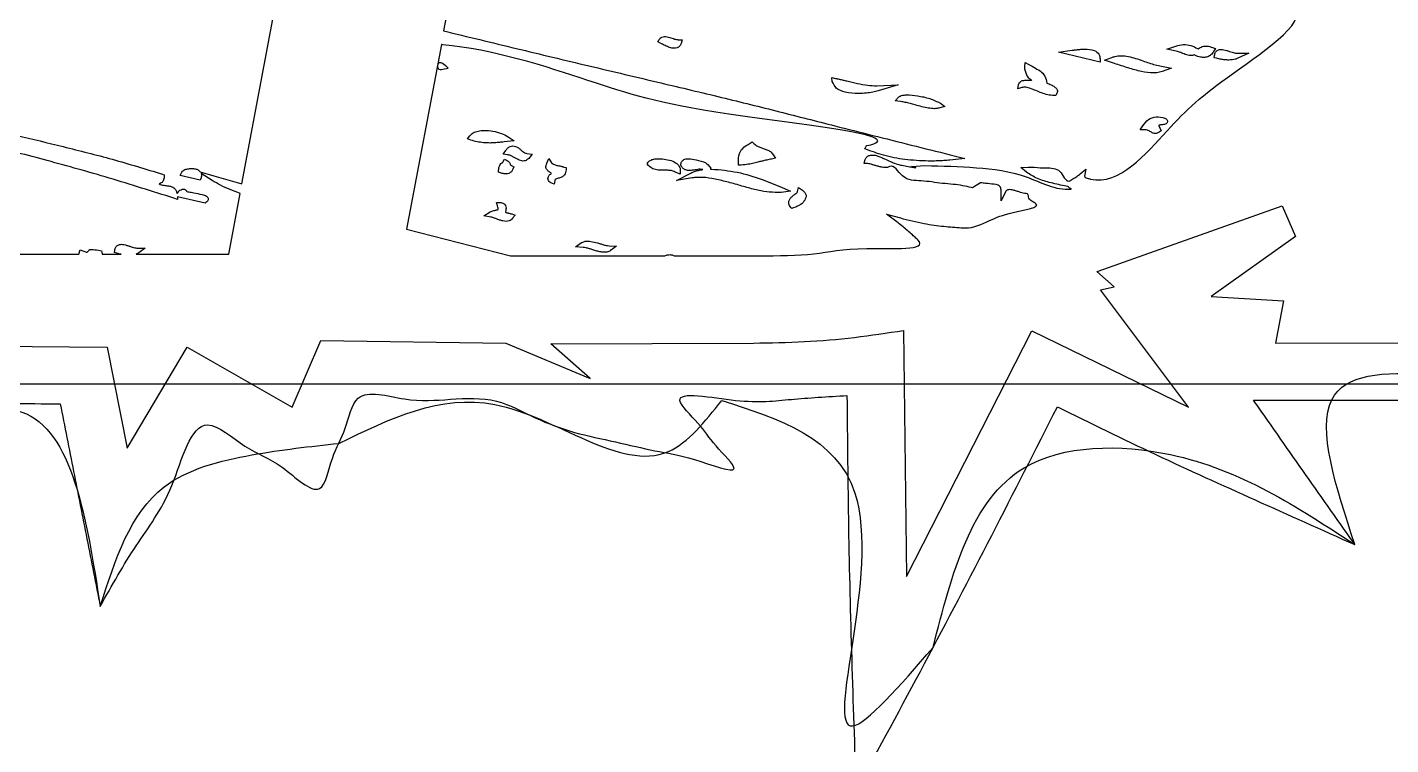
# Model space of a CAD drawing. Header units: inches. Extents: x 0.01 to 3.99, y 0.01 to 4.99.
# Drawn here: x 1.802 to 2.578, y 0.87 to 1.278 of the extents above; entities that cross this region are included whole.
import ezdxf

# ---------------------------------------------------------------- set-up
doc = ezdxf.new("R2010")
doc.units = ezdxf.units.IN
for name, color, linetype in [('Border', 7, 'CONTINUOUS'), ('Logo', 7, 'CONTINUOUS'), ('outline', 7, 'CONTINUOUS'), ('outline_2', 7, 'CONTINUOUS'), ('pcb_outline', 7, 'CONTINUOUS')]:
    doc.layers.add(name, color=color, linetype=linetype)

msp = doc.modelspace()

# ---------------------------------------------------------------- linework, layer by layer
at = {"layer": 'Border', "color": 7}
msp.add_lwpolyline([(0.280138, 1.075567), (3.72736, 1.075567)], dxfattribs=at)
at = {"layer": 'Logo', "color": 7}
for points in [[(2.046163, 1.313318), (2.039167, 1.276219)], [(1.924452, 1.189166), (1.943815, 1.292003)], [(2.038028, 1.268409), (2.018176, 1.163457), (2.077242, 1.148325), (2.165109, 1.148325)], [(2.163156, 1.268897), (2.161041, 1.270036), (2.161854, 1.271338)], [(2.172756, 1.271175), (2.175034, 1.271175), (2.174383, 1.26906)], [(2.389005, 1.264016), (2.396653, 1.265155)], [(2.412599, 1.260273), (2.412599, 1.258321), (2.389005, 1.264016)], [(2.455881, 1.264667), (2.450674, 1.265806), (2.455719, 1.267595)], [(2.468085, 1.266131), (2.46841, 1.265968)], [(2.476546, 1.266782), (2.478336, 1.266131), (2.477197, 1.264504)], [(2.369805, 1.255717), (2.369968, 1.258158), (2.372083, 1.257019), (2.374035, 1.256043)], [(2.420898, 1.25767), (2.415202, 1.259622), (2.41927, 1.261087)], [(2.467597, 1.2619), (2.466132, 1.262551)], [(2.478824, 1.260599), (2.477523, 1.260924), (2.477685, 1.262226)], [(2.490052, 1.263528), (2.497211, 1.263528), (2.491028, 1.260599)], [(2.260297, 1.247419), (2.259972, 1.249697), (2.262087, 1.249209)], [(2.447583, 1.256043), (2.453278, 1.255066), (2.447908, 1.253114)], [(2.285681, 1.244978), (2.297722, 1.245466), (2.286332, 1.242049)], [(2.368178, 1.244002), (2.3659, 1.243188), (2.366225, 1.245629)], [(2.382171, 1.247581), (2.382334, 1.246442)], [(2.299186, 1.236029), (2.296095, 1.236354), (2.29821, 1.238632)], [(2.321804, 1.235052), (2.324407, 1.233262), (2.321478, 1.232449)], [(2.387866, 1.240259), (2.387378, 1.239446), (2.386565, 1.239446)], [(2.449535, 1.226591), (2.449861, 1.226428), (2.450186, 1.226103)], [(2.438145, 1.21992), (2.435379, 1.21992), (2.436844, 1.222198)], [(2.446769, 1.220733), (2.44742, 1.219432), (2.446281, 1.218618)], [(1.779961, 1.211296), (1.768245, 1.149138), (1.831867, 1.149138), (1.832518, 1.151742), (1.834145, 1.151091)], [(2.052835, 1.214876), (2.054137, 1.216503)], [(2.054787, 1.214062), (2.052835, 1.214876)], [(2.07594, 1.216015), (2.079357, 1.213737), (2.073662, 1.213086)], [(2.212459, 1.211621), (2.214737, 1.213086), (2.21555, 1.212272)], [(2.280311, 1.20853), (2.278847, 1.20918), (2.27966, 1.210645)], [(2.075615, 1.205763), (2.073174, 1.206089), (2.074639, 1.208204)], [(2.073174, 1.201858), (2.073825, 1.203323), (2.075127, 1.202672)], [(2.08668, 1.206414), (2.089609, 1.206089), (2.087656, 1.203648)], [(2.097907, 1.201045), (2.099209, 1.203648), (2.100673, 1.201207)], [(2.226778, 1.205763), (2.22808, 1.203811), (2.225801, 1.203323)], [(2.280311, 1.200719), (2.278359, 1.200719), (2.278847, 1.202509)], [(2.289423, 1.203648), (2.289261, 1.203811), (2.294142, 1.201533)], [(2.327336, 1.205763), (2.335797, 1.203648), (2.327173, 1.202672)], [(1.87938, 1.194699), (1.880356, 1.194373), (1.880356, 1.193234)], [(1.901347, 1.192583), (1.900858, 1.191282), (1.889468, 1.193885), (1.890119, 1.195512)], [(1.900858, 1.196001), (1.900858, 1.196001), (1.908669, 1.193722)], [(1.907692, 1.191119), (1.901347, 1.195187)], [(2.071547, 1.195512), (2.070571, 1.195838), (2.070571, 1.196977)], [(2.077893, 1.19958), (2.079195, 1.198929), (2.078707, 1.197628)], [(2.10767, 1.198767), (2.108972, 1.198441), (2.108972, 1.19714)], [(2.155834, 1.19958), (2.15502, 1.200557), (2.155671, 1.201533)], [(2.173895, 1.196977), (2.173732, 1.194699), (2.171617, 1.195675)], [(2.180729, 1.192583), (2.17178, 1.191119), (2.179916, 1.19535)], [(2.174383, 1.199418), (2.174221, 1.200068)], [(2.18675, 1.197302), (2.186424, 1.197302)], [(2.19098, 1.198604), (2.19098, 1.197628), (2.191794, 1.197628)], [(2.208554, 1.199906), (2.206926, 1.199743), (2.206926, 1.20137)], [(2.30781, 1.198279), (2.305532, 1.199092), (2.313017, 1.19958)], [(2.370781, 1.195838), (2.367527, 1.198441), (2.371757, 1.198604), (2.375337, 1.198604)], [(2.401372, 1.194862), (2.404463, 1.197465), (2.403812, 1.19356)], [(2.102463, 1.190956), (2.102138, 1.189004), (2.100348, 1.189817)], [(2.231822, 1.187214), (2.236541, 1.185099), (2.231334, 1.184285), (2.227917, 1.184285), (2.227917, 1.184285)], [(2.240609, 1.184936), (2.241097, 1.187051), (2.242887, 1.185912)], [(2.344584, 1.189817), (2.340679, 1.187377), (2.340028, 1.186888), (2.339377, 1.187051)], [(2.394375, 1.187702), (2.393399, 1.187865)], [(1.86441, 1.149301), (1.91713, 1.149301), (1.923639, 1.183797)], [(1.904113, 1.17859), (1.903625, 1.178265), (1.888004, 1.181844), (1.888004, 1.18038), (1.885889, 1.181031)], [(1.887678, 1.183797), (1.887841, 1.18396)], [(2.359066, 1.185099), (2.356299, 1.179566), (2.356299, 1.185749)], [(2.066177, 1.170291), (2.06211, 1.171105), (2.065689, 1.17322)], [(2.06992, 1.176637), (2.069269, 1.17859), (2.071384, 1.17859)], [(2.074476, 1.173383), (2.074476, 1.173058)], [(2.078056, 1.172081), (2.080008, 1.17143), (2.078544, 1.169641)], [(2.238168, 1.175498), (2.237354, 1.175173), (2.236703, 1.175824)], [(2.297722, 1.167037), (2.291213, 1.171919), (2.299024, 1.169803)], [(2.300813, 1.105856), (2.302441, 0.965921), (2.373873, 1.105693), (2.462878, 1.062248), (2.412924, 1.128962), (2.420572, 1.130589), (2.410809, 1.139375), (2.41146, 1.139538), (2.411623, 1.139538), (2.516249, 1.1768), (2.523734, 1.159227), (2.475733, 1.125057), (2.5169, 1.122778), (2.512344, 1.098697), (3.216902, 1.098859)], [(2.118572, 1.153044), (2.114341, 1.153369), (2.117758, 1.15581)], [(1.843908, 1.151254), (1.844721, 1.151091), (1.844884, 1.150277)], [(1.845047, 1.149138), (1.855949, 1.149138)], [(1.853345, 1.149789), (1.852044, 1.150115), (1.852206, 1.151416)], [(1.864736, 1.152718), (1.869454, 1.152718), (1.865875, 1.149952)], [(2.133379, 1.15402), (2.13761, 1.153694), (2.134193, 1.151254)], [(2.170478, 1.148325), (2.218479, 1.148325)], [(1.692094, 1.09772), (1.659551, 1.02222), (1.719593, 1.097558), (1.847976, 1.096419), (1.859366, 1.038817), (1.893373, 1.096256), (1.95309, 1.062248), (1.969362, 1.100161), (2.074639, 1.098697), (2.12264, 1.07852), (2.100185, 1.098208), (2.21555, 1.098697)]]:
    msp.add_lwpolyline(points, dxfattribs=at)
for points in [[(2.471502, 1.261087)], [(2.041933, 1.255066)], [(2.275267, 1.240585)], [(2.387866, 1.240259)], [(2.450837, 1.22415)], [(2.212459, 1.211621)], [(2.073174, 1.201858)], [(2.164295, 1.196977)], [(2.245327, 1.181519)]]:
    msp.add_lwpolyline(points, close=True, dxfattribs=at)
for points, knots in [([(2.403812, 1.19356), (2.403927, 1.19337), (2.404266, 1.192809), (2.405575, 1.192375), (2.422903, 1.187402), (2.454075, 1.224445), (2.477609, 1.24589), (2.535694, 1.28467), (2.519722, 1.290202), (2.519295, 1.290348), (2.507307, 1.291076), (2.486103, 1.301289), (2.45407, 1.307887), (2.433181, 1.310141), (2.423338, 1.311203)], [0, 0, 0, 0, 0.000652, 0.001924, 0.003895, 0.05524, 0.105297, 0.154711, 0.155184, 0.155611, 0.156059, 0.191019, 0.224338, 0.254024, 0.254024, 0.254024, 0.254024]), ([(2.039167, 1.276219), (2.052986, 1.27287), (2.080556, 1.266188), (2.121779, 1.256322), (2.160719, 1.247101), (2.19686, 1.238563), (2.229825, 1.230371), (2.258409, 1.22302), (2.283402, 1.216752), (2.305256, 1.211257), (2.319945, 1.207602), (2.327336, 1.205763)], [0, 0, 0, 0, 0.042658, 0.085106, 0.127161, 0.16271, 0.196512, 0.22906, 0.251252, 0.273813, 0.296662, 0.296662, 0.296662, 0.296662]), ([(2.161854, 1.271338), (2.16205, 1.271585), (2.162489, 1.27214), (2.163529, 1.272821), (2.164913, 1.273035), (2.166391, 1.272839), (2.167852, 1.272471), (2.169273, 1.27202), (2.17057, 1.271557), (2.171713, 1.27126), (2.172436, 1.271201), (2.172756, 1.271175)], [0, 0, 0, 0, 0.000944, 0.002116, 0.00363, 0.005029, 0.006573, 0.008146, 0.009499, 0.010707, 0.011671, 0.011671, 0.011671, 0.011671]), ([(2.27966, 1.210645), (2.279671, 1.210699), (2.279694, 1.21081), (2.279821, 1.210937), (2.306649, 1.216387), (2.175796, 1.229626), (2.127679, 1.246181), (2.067073, 1.265799), (2.038528, 1.268273), (2.038266, 1.268367), (2.038098, 1.268397), (2.038028, 1.268409)], [0, 0, 0, 0, 0.000164, 0.000334, 0.000498, 0.080949, 0.16337, 0.248357, 0.248679, 0.248973, 0.249188, 0.249188, 0.249188, 0.249188]), ([(2.174383, 1.26906), (2.174124, 1.268521), (2.17362, 1.267473), (2.172087, 1.266477), (2.170062, 1.266159), (2.167731, 1.266685), (2.165396, 1.267732), (2.16388, 1.268521), (2.163156, 1.268897)], [0, 0, 0, 0, 0.001765, 0.003432, 0.005238, 0.007787, 0.010466, 0.012913, 0.012913, 0.012913, 0.012913]), ([(2.396653, 1.265155), (2.397284, 1.265236), (2.398748, 1.265424), (2.40113, 1.265712), (2.404751, 1.265883), (2.408696, 1.265648), (2.412232, 1.263256), (2.412486, 1.261192), (2.412599, 1.260273)], [0, 0, 0, 0, 0.001908, 0.00443, 0.007193, 0.012791, 0.016127, 0.018799, 0.018799, 0.018799, 0.018799]), ([(2.455719, 1.267595), (2.457113, 1.26794), (2.459937, 1.268636), (2.464321, 1.268121), (2.466854, 1.266782), (2.468085, 1.266131)], [0, 0, 0, 0, 0.00429, 0.008684, 0.01284, 0.01284, 0.01284, 0.01284]), ([(2.466132, 1.262551), (2.465916, 1.262463), (2.465483, 1.262287), (2.464759, 1.262229), (2.463782, 1.262211), (2.462528, 1.262335), (2.461059, 1.262758), (2.459724, 1.263321), (2.45846, 1.263862), (2.45722, 1.264329), (2.45634, 1.264551), (2.455881, 1.264667)], [0, 0, 0, 0, 0.000696, 0.001394, 0.002159, 0.003631, 0.005151, 0.006727, 0.007975, 0.009277, 0.010696, 0.010696, 0.010696, 0.010696]), ([(2.46841, 1.265968), (2.469156, 1.266471), (2.47067, 1.26749), (2.473651, 1.267726), (2.475534, 1.267112), (2.476546, 1.266782)], [0, 0, 0, 0, 0.002663, 0.005401, 0.00858, 0.00858, 0.00858, 0.00858]), ([(2.477197, 1.264504), (2.476739, 1.26383), (2.47586, 1.262538), (2.473792, 1.261288), (2.472274, 1.261155), (2.471502, 1.261087)], [0, 0, 0, 0, 0.002427, 0.004651, 0.006955, 0.006955, 0.006955, 0.006955]), ([(2.477685, 1.262226), (2.477839, 1.262864), (2.478129, 1.264071), (2.479563, 1.265414), (2.48133, 1.26574), (2.483041, 1.265479), (2.484654, 1.26502), (2.48624, 1.264533), (2.487693, 1.264048), (2.488931, 1.263658), (2.489714, 1.263567), (2.490052, 1.263528)], [0, 0, 0, 0, 0.001937, 0.003659, 0.005544, 0.00711, 0.00883, 0.010571, 0.012086, 0.013431, 0.014448, 0.014448, 0.014448, 0.014448]), ([(2.041933, 1.255066), (2.039119, 1.254337), (2.035282, 1.253341), (2.036387, 1.259791), (2.039578, 1.257073), (2.041933, 1.255066)], [0, 0, 0, 0, 0.006047, 0.008247, 0.014448, 0.014448, 0.014448, 0.014448]), ([(2.41927, 1.261087), (2.419851, 1.261282), (2.420996, 1.261667), (2.422801, 1.261996), (2.425384, 1.262139), (2.428789, 1.261722), (2.432891, 1.260573), (2.436754, 1.259212), (2.440448, 1.257962), (2.443943, 1.256807), (2.446361, 1.256299), (2.447583, 1.256043)], [0, 0, 0, 0, 0.001836, 0.003619, 0.005485, 0.009582, 0.013832, 0.018246, 0.021867, 0.025535, 0.029276, 0.029276, 0.029276, 0.029276]), ([(2.447908, 1.253114), (2.447441, 1.252959), (2.446451, 1.252632), (2.444809, 1.252363), (2.441328, 1.252189), (2.435796, 1.253037), (2.428456, 1.255063), (2.423441, 1.256793), (2.420898, 1.25767)], [0, 0, 0, 0, 0.001474, 0.003125, 0.004972, 0.011914, 0.019757, 0.027824, 0.027824, 0.027824, 0.027824]), ([(2.471502, 1.261087), (2.471103, 1.26111), (2.47026, 1.261159), (2.468956, 1.261468), (2.468065, 1.261752), (2.467597, 1.2619)], [0, 0, 0, 0, 0.001198, 0.00253, 0.004004, 0.004004, 0.004004, 0.004004]), ([(2.491028, 1.260599), (2.490511, 1.260401), (2.489438, 1.259992), (2.487677, 1.259691), (2.485727, 1.259584), (2.483588, 1.259705), (2.481247, 1.260033), (2.479655, 1.260405), (2.478824, 1.260599)], [0, 0, 0, 0, 0.001658, 0.003436, 0.005331, 0.00751, 0.009852, 0.012412, 0.012412, 0.012412, 0.012412]), ([(2.262087, 1.249209), (2.262806, 1.249045), (2.264256, 1.248715), (2.266427, 1.248236), (2.269888, 1.247457), (2.27451, 1.246322), (2.280196, 1.245168), (2.283922, 1.245039), (2.285681, 1.244978)], [0, 0, 0, 0, 0.002212, 0.004459, 0.006671, 0.012853, 0.01875, 0.024021, 0.024021, 0.024021, 0.024021]), ([(2.366225, 1.245629), (2.366581, 1.246332), (2.367319, 1.247789), (2.369711, 1.248163), (2.371303, 1.248247), (2.372454, 1.24822), (2.373019, 1.248241), (2.374215, 1.247919), (2.373388, 1.248368), (2.373018, 1.248602), (2.371942, 1.249231), (2.37105, 1.25096), (2.369983, 1.253237), (2.369864, 1.254896), (2.369805, 1.255717)], [0, 0, 0, 0, 0.00224, 0.004639, 0.006582, 0.007239, 0.007934, 0.008708, 0.009236, 0.009714, 0.010243, 0.012829, 0.015324, 0.017768, 0.017768, 0.017768, 0.017768]), ([(2.374035, 1.256043), (2.375242, 1.255383), (2.377616, 1.254085), (2.381003, 1.251534), (2.381782, 1.248898), (2.382171, 1.247581)], [0, 0, 0, 0, 0.004153, 0.008175, 0.012191, 0.012191, 0.012191, 0.012191]), ([(2.275267, 1.240585), (2.27275, 1.240702), (2.268398, 1.240905), (2.262387, 1.242938), (2.260935, 1.246051), (2.260297, 1.247419)], [0, 0, 0, 0, 0.007647, 0.013224, 0.017596, 0.017596, 0.017596, 0.017596]), ([(2.286332, 1.242049), (2.28538, 1.241781), (2.283194, 1.241164), (2.279475, 1.240704), (2.27673, 1.240626), (2.275267, 1.240585)], [0, 0, 0, 0, 0.002963, 0.006808, 0.011199, 0.011199, 0.011199, 0.011199]), ([(2.386565, 1.239446), (2.385305, 1.239536), (2.38284, 1.239713), (2.379385, 1.240854), (2.37622, 1.242194), (2.373299, 1.243369), (2.370626, 1.244288), (2.368931, 1.24409), (2.368178, 1.244002)], [0, 0, 0, 0, 0.003773, 0.007386, 0.010844, 0.014077, 0.016888, 0.019139, 0.019139, 0.019139, 0.019139]), ([(2.382334, 1.246442), (2.383161, 1.246159), (2.384711, 1.245628), (2.386702, 1.244551), (2.387948, 1.243343), (2.388415, 1.242172), (2.388369, 1.241162), (2.388041, 1.240573), (2.387866, 1.240259)], [0, 0, 0, 0, 0.00262, 0.004907, 0.006758, 0.007677, 0.008612, 0.009677, 0.009677, 0.009677, 0.009677]), ([(2.29821, 1.238632), (2.298437, 1.238817), (2.299036, 1.239304), (2.300574, 1.239698), (2.303873, 1.239877), (2.30913, 1.239246), (2.315718, 1.23804), (2.319861, 1.236006), (2.321804, 1.235052)], [0, 0, 0, 0, 0.000872, 0.002297, 0.004637, 0.010795, 0.018116, 0.024579, 0.024579, 0.024579, 0.024579]), ([(2.321478, 1.232449), (2.321153, 1.232351), (2.320498, 1.232153), (2.319459, 1.231994), (2.317598, 1.231911), (2.314824, 1.232248), (2.311211, 1.233084), (2.307764, 1.233991), (2.30462, 1.23487), (2.301864, 1.235579), (2.30005, 1.235884), (2.299186, 1.236029)], [0, 0, 0, 0, 0.001019, 0.00205, 0.003143, 0.0066, 0.01038, 0.014272, 0.01729, 0.020175, 0.022803, 0.022803, 0.022803, 0.022803]), ([(2.436844, 1.222198), (2.437848, 1.223546), (2.439759, 1.226114), (2.444683, 1.227778), (2.447845, 1.227005), (2.449535, 1.226591)], [0, 0, 0, 0, 0.004951, 0.009428, 0.014575, 0.014575, 0.014575, 0.014575]), ([(2.450186, 1.226103), (2.450439, 1.225874), (2.450858, 1.225494), (2.451115, 1.224713), (2.450925, 1.224328), (2.450837, 1.22415)], [0, 0, 0, 0, 0.001016, 0.001688, 0.002264, 0.002264, 0.002264, 0.002264]), ([(1.781751, 1.220082), (1.783343, 1.219701), (1.786574, 1.218927), (1.791508, 1.217781), (1.803691, 1.215106), (1.823482, 1.210233), (1.851216, 1.203344), (1.869885, 1.197613), (1.87938, 1.194699)], [0, 0, 0, 0, 0.004913, 0.009967, 0.015197, 0.04233, 0.071112, 0.100904, 0.100904, 0.100904, 0.100904]), ([(2.054137, 1.216503), (2.054747, 1.217112), (2.056072, 1.218434), (2.059058, 1.21939), (2.062884, 1.219737), (2.067359, 1.219233), (2.071981, 1.218152), (2.074686, 1.216692), (2.07594, 1.216015)], [0, 0, 0, 0, 0.002555, 0.005549, 0.00913, 0.014063, 0.018992, 0.02325, 0.02325, 0.02325, 0.02325]), ([(2.446281, 1.218618), (2.446028, 1.218469), (2.445548, 1.218187), (2.444787, 1.217875), (2.443926, 1.217764), (2.443024, 1.217892), (2.442169, 1.218299), (2.441378, 1.218793), (2.440532, 1.219333), (2.439459, 1.219833), (2.438615, 1.219889), (2.438145, 1.21992)], [0, 0, 0, 0, 0.000882, 0.00167, 0.002448, 0.003459, 0.004355, 0.005268, 0.006256, 0.00737, 0.008769, 0.008769, 0.008769, 0.008769]), ([(2.450837, 1.22415), (2.450639, 1.223835), (2.45025, 1.223217), (2.449155, 1.222873), (2.44822, 1.222863), (2.447328, 1.222806), (2.446722, 1.222671), (2.446102, 1.222503), (2.446103, 1.222056), (2.446271, 1.221488), (2.446571, 1.221034), (2.446769, 1.220733)], [0, 0, 0, 0, 0.001084, 0.002124, 0.003242, 0.003931, 0.004743, 0.005286, 0.005455, 0.006002, 0.007071, 0.007071, 0.007071, 0.007071]), ([(1.885889, 1.181031), (1.873609, 1.184921), (1.849717, 1.19249), (1.814352, 1.202428), (1.791259, 1.208382), (1.779961, 1.211296)], [0, 0, 0, 0, 0.03864, 0.075183, 0.110186, 0.110186, 0.110186, 0.110186]), ([(2.073662, 1.213086), (2.072793, 1.212977), (2.071045, 1.212759), (2.068388, 1.212504), (2.065363, 1.21239), (2.062003, 1.212547), (2.05834, 1.213053), (2.055976, 1.213724), (2.054787, 1.214062)], [0, 0, 0, 0, 0.002628, 0.005285, 0.008004, 0.011703, 0.015363, 0.019067, 0.019067, 0.019067, 0.019067]), ([(2.074639, 1.208204), (2.075013, 1.208692), (2.075707, 1.209598), (2.077048, 1.21057), (2.078639, 1.21093), (2.080289, 1.210546), (2.081827, 1.20964), (2.083184, 1.20862), (2.084359, 1.207595), (2.085459, 1.206772), (2.08629, 1.206529), (2.08668, 1.206414)], [0, 0, 0, 0, 0.001838, 0.003416, 0.004861, 0.006587, 0.008351, 0.01019, 0.011671, 0.013043, 0.014252, 0.014252, 0.014252, 0.014252]), ([(2.206926, 1.20137), (2.206951, 1.203092), (2.206991, 1.206), (2.209236, 1.209702), (2.211354, 1.210964), (2.212459, 1.211621)], [0, 0, 0, 0, 0.00508, 0.008581, 0.012394, 0.012394, 0.012394, 0.012394]), ([(2.21555, 1.212272), (2.216126, 1.211767), (2.217213, 1.210813), (2.219166, 1.209965), (2.221143, 1.209316), (2.223193, 1.208692), (2.225289, 1.207644), (2.226266, 1.20641), (2.226778, 1.205763)], [0, 0, 0, 0, 0.002283, 0.004311, 0.006323, 0.008532, 0.010755, 0.013198, 0.013198, 0.013198, 0.013198]), ([(2.075127, 1.202672), (2.075458, 1.202487), (2.076078, 1.20214), (2.076679, 1.20134), (2.077042, 1.200631), (2.077312, 1.2001), (2.077583, 1.199752), (2.077794, 1.199635), (2.077893, 1.19958)], [0, 0, 0, 0, 0.001127, 0.002108, 0.002939, 0.003519, 0.003899, 0.004235, 0.004235, 0.004235, 0.004235]), ([(2.087656, 1.203648), (2.08734, 1.203358), (2.086737, 1.202803), (2.085607, 1.202284), (2.084325, 1.202115), (2.082935, 1.202371), (2.08155, 1.203028), (2.080166, 1.203814), (2.078749, 1.204615), (2.077258, 1.205364), (2.076173, 1.205628), (2.075615, 1.205763)], [0, 0, 0, 0, 0.00128, 0.002448, 0.003664, 0.005107, 0.006618, 0.008242, 0.009882, 0.011505, 0.013222, 0.013222, 0.013222, 0.013222]), ([(2.155671, 1.201533), (2.156175, 1.201995), (2.157242, 1.202974), (2.159454, 1.20339), (2.162265, 1.203562), (2.165724, 1.203247), (2.169473, 1.202262), (2.172169, 1.200758), (2.173303, 1.199131), (2.173803, 1.198087), (2.173865, 1.197346), (2.173895, 1.196977)], [0, 0, 0, 0, 0.002015, 0.004267, 0.006519, 0.010517, 0.014581, 0.018177, 0.019382, 0.020494, 0.021596, 0.021596, 0.021596, 0.021596]), ([(2.174221, 1.200068), (2.174241, 1.200341), (2.174283, 1.200888), (2.17459, 1.201654), (2.175036, 1.202455), (2.17592, 1.203102), (2.17718, 1.203427), (2.179566, 1.203589), (2.183299, 1.202695), (2.18802, 1.201891), (2.190148, 1.199528), (2.19098, 1.198604)], [0, 0, 0, 0, 0.000814, 0.001636, 0.002455, 0.003534, 0.004806, 0.006317, 0.010657, 0.01634, 0.01999, 0.01999, 0.01999, 0.01999]), ([(2.225801, 1.203323), (2.224869, 1.203124), (2.223158, 1.202761), (2.220772, 1.202215), (2.218346, 1.201638), (2.215667, 1.200878), (2.212299, 1.200238), (2.209887, 1.200024), (2.208554, 1.199906)], [0, 0, 0, 0, 0.002861, 0.005246, 0.007342, 0.010343, 0.013595, 0.017607, 0.017607, 0.017607, 0.017607]), ([(2.278847, 1.202509), (2.279067, 1.203133), (2.279489, 1.20433), (2.281168, 1.205429), (2.283153, 1.205702), (2.28528, 1.205368), (2.287391, 1.20463), (2.288748, 1.203975), (2.289423, 1.203648)], [0, 0, 0, 0, 0.001935, 0.003714, 0.005671, 0.007842, 0.010111, 0.01236, 0.01236, 0.01236, 0.01236]), ([(2.327173, 1.202672), (2.326055, 1.202573), (2.323761, 1.202371), (2.320232, 1.20222), (2.313356, 1.202115), (2.303491, 1.202683), (2.29123, 1.204595), (2.283803, 1.207271), (2.280311, 1.20853)], [0, 0, 0, 0, 0.003368, 0.006909, 0.010592, 0.023997, 0.036519, 0.047634, 0.047634, 0.047634, 0.047634]), ([(1.890119, 1.195512), (1.890546, 1.196076), (1.891469, 1.197295), (1.893752, 1.197786), (1.895949, 1.198026), (1.897972, 1.197831), (1.899763, 1.197251), (1.90051, 1.196398), (1.900858, 1.196001)], [0, 0, 0, 0, 0.002059, 0.004455, 0.006633, 0.008742, 0.010528, 0.012088, 0.012088, 0.012088, 0.012088]), ([(1.901347, 1.195187), (1.901434, 1.194953), (1.901622, 1.194449), (1.901587, 1.193544), (1.901432, 1.192926), (1.901347, 1.192583)], [0, 0, 0, 0, 0.000743, 0.001599, 0.002658, 0.002658, 0.002658, 0.002658]), ([(2.070571, 1.196977), (2.070609, 1.197645), (2.070677, 1.198832), (2.071495, 1.200122), (2.072031, 1.201238), (2.07276, 1.201246), (2.073017, 1.201544), (2.073121, 1.201752), (2.073174, 1.201858)], [0, 0, 0, 0, 0.001949, 0.003461, 0.004721, 0.005125, 0.00547, 0.005829, 0.005829, 0.005829, 0.005829]), ([(2.078707, 1.197628), (2.078447, 1.197089), (2.077943, 1.196041), (2.076411, 1.195042), (2.074911, 1.194818), (2.073636, 1.194903), (2.07259, 1.195106), (2.071907, 1.195372), (2.071547, 1.195512)], [0, 0, 0, 0, 0.001765, 0.003432, 0.005238, 0.006222, 0.007261, 0.008418, 0.008418, 0.008418, 0.008418]), ([(2.100348, 1.189817), (2.099959, 1.190026), (2.099201, 1.190432), (2.098598, 1.191634), (2.098641, 1.192826), (2.099014, 1.193821), (2.099497, 1.194686), (2.100617, 1.19474), (2.10046, 1.195351), (2.100144, 1.195613), (2.099396, 1.195968), (2.098328, 1.196803), (2.097113, 1.19864), (2.097617, 1.200168), (2.097907, 1.201045)], [0, 0, 0, 0, 0.001297, 0.002526, 0.003798, 0.004762, 0.005712, 0.006697, 0.006988, 0.007337, 0.007912, 0.009462, 0.011398, 0.014009, 0.014009, 0.014009, 0.014009]), ([(2.100673, 1.201207), (2.101048, 1.200892), (2.101939, 1.200145), (2.103798, 1.199633), (2.105389, 1.199389), (2.106514, 1.199095), (2.107113, 1.198941), (2.107492, 1.198822), (2.10767, 1.198767)], [0, 0, 0, 0, 0.001456, 0.003457, 0.005646, 0.006311, 0.006941, 0.007502, 0.007502, 0.007502, 0.007502]), ([(2.108972, 1.19714), (2.108808, 1.196126), (2.108521, 1.194348), (2.106487, 1.192885), (2.104781, 1.19245), (2.103551, 1.192213), (2.102661, 1.191762), (2.10253, 1.191227), (2.102463, 1.190956)], [0, 0, 0, 0, 0.002951, 0.005175, 0.007009, 0.008212, 0.008989, 0.009787, 0.009787, 0.009787, 0.009787]), ([(2.164295, 1.196977), (2.163278, 1.196979), (2.16128, 1.196983), (2.158178, 1.197518), (2.156629, 1.198881), (2.155834, 1.19958)], [0, 0, 0, 0, 0.003063, 0.006022, 0.009137, 0.009137, 0.009137, 0.009137]), ([(2.171617, 1.195675), (2.17084, 1.196025), (2.169299, 1.19672), (2.166776, 1.196968), (2.165119, 1.196974), (2.164295, 1.196977)], [0, 0, 0, 0, 0.002539, 0.005039, 0.007517, 0.007517, 0.007517, 0.007517]), ([(2.186424, 1.197302), (2.186014, 1.197378), (2.185149, 1.197537), (2.183771, 1.197426), (2.182469, 1.197138), (2.181237, 1.196984), (2.180154, 1.196853), (2.178753, 1.196777), (2.177114, 1.19695), (2.17533, 1.197827), (2.1747, 1.198885), (2.174383, 1.199418)], [0, 0, 0, 0, 0.001248, 0.00263, 0.004105, 0.005249, 0.006353, 0.007378, 0.009452, 0.011253, 0.013077, 0.013077, 0.013077, 0.013077]), ([(2.179916, 1.19535), (2.180596, 1.195656), (2.181997, 1.196287), (2.184299, 1.196928), (2.185915, 1.197175), (2.18675, 1.197302)], [0, 0, 0, 0, 0.002236, 0.004605, 0.007138, 0.007138, 0.007138, 0.007138]), ([(2.191794, 1.197628), (2.196659, 1.19719), (2.206441, 1.196309), (2.219731, 1.192102), (2.228057, 1.188736), (2.231822, 1.187214)], [0, 0, 0, 0, 0.014615, 0.029383, 0.041573, 0.041573, 0.041573, 0.041573]), ([(2.339377, 1.187051), (2.33777, 1.187448), (2.334343, 1.188293), (2.328834, 1.189002), (2.320913, 1.189558), (2.311401, 1.191325), (2.300288, 1.190748), (2.29526, 1.200823), (2.292142, 1.198646), (2.291295, 1.198478), (2.29013, 1.198403), (2.288605, 1.198603), (2.286781, 1.199079), (2.28496, 1.199528), (2.283283, 1.200084), (2.281783, 1.200573), (2.28078, 1.200673), (2.280311, 1.200719)], [0, 0, 0, 0, 0.004963, 0.01058, 0.016638, 0.028755, 0.039702, 0.048937, 0.049741, 0.05058, 0.051504, 0.053237, 0.055157, 0.057164, 0.058858, 0.060462, 0.061873, 0.061873, 0.061873, 0.061873]), ([(2.294142, 1.201533), (2.295223, 1.201107), (2.297383, 1.200256), (2.300855, 1.199546), (2.303566, 1.19904), (2.305535, 1.198766), (2.306679, 1.198571), (2.307432, 1.198376), (2.30781, 1.198279)], [0, 0, 0, 0, 0.003479, 0.00695, 0.010604, 0.011755, 0.012912, 0.014085, 0.014085, 0.014085, 0.014085]), ([(2.313017, 1.19958), (2.322784, 1.199351), (2.34218, 1.198897), (2.370068, 1.195406), (2.387323, 1.18534), (2.39606, 1.186244), (2.396142, 1.186283), (2.396244, 1.18666), (2.395348, 1.186672), (2.394898, 1.187218), (2.394547, 1.187543), (2.394375, 1.187702)], [0, 0, 0, 0, 0.029276, 0.058139, 0.084417, 0.08446, 0.084549, 0.084671, 0.085479, 0.086205, 0.0869, 0.0869, 0.0869, 0.0869]), ([(2.393399, 1.187865), (2.390502, 1.188472), (2.384955, 1.189635), (2.377115, 1.191808), (2.372798, 1.194555), (2.370781, 1.195838)], [0, 0, 0, 0, 0.008894, 0.017032, 0.024167, 0.024167, 0.024167, 0.024167]), ([(2.375337, 1.198604), (2.377468, 1.19846), (2.382276, 1.198136), (2.390398, 1.198457), (2.393231, 1.189167), (2.397172, 1.192101), (2.39934, 1.193259), (2.400696, 1.194329), (2.401372, 1.194862)], [0, 0, 0, 0, 0.006517, 0.014699, 0.022143, 0.024707, 0.02728, 0.029834, 0.029834, 0.029834, 0.029834]), ([(1.880356, 1.193234), (1.880248, 1.192439), (1.880063, 1.191077), (1.879139, 1.189677), (1.876915, 1.189186), (1.878966, 1.188596), (1.88006, 1.188354), (1.881891, 1.188135), (1.884019, 1.187979), (1.886671, 1.186675), (1.887322, 1.184815), (1.887678, 1.183797)], [0, 0, 0, 0, 0.002338, 0.004002, 0.005277, 0.006574, 0.007907, 0.009329, 0.011864, 0.01444, 0.017551, 0.017551, 0.017551, 0.017551]), ([(1.923639, 1.183797), (1.921687, 1.184506), (1.917895, 1.185885), (1.9125, 1.188214), (1.909257, 1.190174), (1.907692, 1.191119)], [0, 0, 0, 0, 0.00623, 0.012108, 0.017586, 0.017586, 0.017586, 0.017586]), ([(1.908669, 1.193722), (1.910407, 1.193233), (1.913897, 1.192251), (1.919163, 1.190748), (1.922679, 1.189696), (1.924452, 1.189166)], [0, 0, 0, 0, 0.005416, 0.010877, 0.016428, 0.016428, 0.016428, 0.016428]), ([(2.227917, 1.184285), (2.225747, 1.184423), (2.221193, 1.184712), (2.214259, 1.186383), (2.207008, 1.188575), (2.19952, 1.190624), (2.192125, 1.192344), (2.186708, 1.192981), (2.183402, 1.192877), (2.182047, 1.192748), (2.181165, 1.192638), (2.180729, 1.192583)], [0, 0, 0, 0, 0.006511, 0.013668, 0.021317, 0.029253, 0.036947, 0.044095, 0.045512, 0.046862, 0.048179, 0.048179, 0.048179, 0.048179]), ([(2.356299, 1.185749), (2.356198, 1.186488), (2.355974, 1.188117), (2.352593, 1.189061), (2.349914, 1.189178), (2.34744, 1.189499), (2.346031, 1.189656), (2.34507, 1.189763), (2.344584, 1.189817)], [0, 0, 0, 0, 0.002067, 0.004558, 0.009209, 0.010569, 0.012, 0.013468, 0.013468, 0.013468, 0.013468]), ([(1.887841, 1.18396), (1.888117, 1.184344), (1.888683, 1.18513), (1.889868, 1.185945), (1.891002, 1.186305), (1.891847, 1.186177), (1.892337, 1.185923), (1.892681, 1.185653), (1.892895, 1.185376), (1.89304, 1.185149), (1.893389, 1.184661), (1.894508, 1.184707), (1.8958, 1.184385), (1.898344, 1.183947), (1.901228, 1.183254), (1.904307, 1.182612), (1.905499, 1.181075), (1.905383, 1.180008), (1.905042, 1.179162), (1.904455, 1.178801), (1.904113, 1.17859)], [0, 0, 0, 0, 0.00141, 0.002886, 0.004248, 0.004853, 0.005397, 0.005889, 0.006151, 0.006442, 0.006704, 0.007901, 0.009338, 0.010854, 0.015564, 0.018362, 0.020059, 0.020682, 0.021518, 0.022689, 0.022689, 0.022689, 0.022689]), ([(2.236703, 1.175824), (2.236457, 1.176153), (2.235985, 1.176784), (2.235552, 1.177848), (2.235505, 1.179164), (2.236063, 1.180627), (2.237268, 1.181923), (2.238501, 1.182849), (2.239491, 1.183657), (2.240265, 1.184221), (2.240511, 1.184734), (2.240609, 1.184936)], [0, 0, 0, 0, 0.001232, 0.002361, 0.003381, 0.005115, 0.006893, 0.008623, 0.00973, 0.010754, 0.011418, 0.011418, 0.011418, 0.011418]), ([(2.245327, 1.181519), (2.244878, 1.180496), (2.243947, 1.178377), (2.241056, 1.176615), (2.239069, 1.175847), (2.238168, 1.175498)], [0, 0, 0, 0, 0.003281, 0.006796, 0.00971, 0.00971, 0.00971, 0.00971]), ([(2.242887, 1.185912), (2.24353, 1.185429), (2.244617, 1.184612), (2.245518, 1.182942), (2.245385, 1.181951), (2.245327, 1.181519)], [0, 0, 0, 0, 0.002407, 0.004065, 0.00535, 0.00535, 0.00535, 0.00535]), ([(2.299024, 1.169803), (2.303529, 1.168645), (2.311687, 1.166548), (2.323328, 1.165019), (2.330611, 1.164413), (2.334407, 1.164237), (2.335163, 1.164139), (2.340485, 1.163882), (2.35059, 1.168738), (2.359782, 1.172815), (2.380702, 1.176081), (2.37375, 1.17919), (2.371857, 1.180858), (2.371883, 1.183771), (2.369651, 1.183628), (2.368172, 1.184158), (2.366418, 1.184627), (2.364618, 1.185252), (2.362774, 1.185731), (2.361239, 1.185959), (2.360104, 1.185868), (2.359446, 1.18551), (2.359181, 1.185223), (2.359066, 1.185099)], [0, 0, 0, 0, 0.013943, 0.025245, 0.035165, 0.035866, 0.036641, 0.03745, 0.051848, 0.066012, 0.079974, 0.082659, 0.085134, 0.08764, 0.089175, 0.090811, 0.0925, 0.094574, 0.096539, 0.098201, 0.099223, 0.099884, 0.100391, 0.100391, 0.100391, 0.100391]), ([(2.065689, 1.17322), (2.066047, 1.173402), (2.066721, 1.173744), (2.067776, 1.174038), (2.068647, 1.174141), (2.069352, 1.17436), (2.0698, 1.174512), (2.070256, 1.174589), (2.070281, 1.174986), (2.070205, 1.175629), (2.070036, 1.176227), (2.06992, 1.176637)], [0, 0, 0, 0, 0.001203, 0.002261, 0.00326, 0.003844, 0.004427, 0.004807, 0.004954, 0.005535, 0.0068, 0.0068, 0.0068, 0.0068]), ([(2.071384, 1.17859), (2.071749, 1.178561), (2.072455, 1.178506), (2.073393, 1.178073), (2.074329, 1.177414), (2.074846, 1.176182), (2.0748, 1.174757), (2.074584, 1.17384), (2.074476, 1.173383)], [0, 0, 0, 0, 0.001089, 0.002107, 0.00306, 0.004462, 0.005879, 0.007286, 0.007286, 0.007286, 0.007286]), ([(2.074476, 1.173058), (2.07463, 1.173), (2.074991, 1.172865), (2.075597, 1.172731), (2.076244, 1.172579), (2.076864, 1.172412), (2.077457, 1.172238), (2.077853, 1.172135), (2.078056, 1.172081)], [0, 0, 0, 0, 0.000492, 0.001157, 0.001857, 0.002487, 0.003082, 0.003712, 0.003712, 0.003712, 0.003712]), ([(2.078544, 1.169641), (2.078282, 1.16935), (2.077706, 1.168712), (2.076423, 1.168011), (2.074755, 1.167759), (2.072921, 1.168046), (2.071097, 1.168636), (2.069496, 1.169215), (2.068181, 1.169754), (2.067145, 1.170073), (2.066482, 1.170223), (2.066177, 1.170291)], [0, 0, 0, 0, 0.001168, 0.002568, 0.004285, 0.006132, 0.008082, 0.010033, 0.01124, 0.012344, 0.013279, 0.013279, 0.013279, 0.013279]), ([(2.218479, 1.148325), (2.229609, 1.148336), (2.251507, 1.148357), (2.27211, 1.154265), (2.316332, 1.15087), (2.307925, 1.15839), (2.306869, 1.159253), (2.305349, 1.160694), (2.303223, 1.162521), (2.300572, 1.164877), (2.298676, 1.166314), (2.297722, 1.167037)], [0, 0, 0, 0, 0.031356, 0.061694, 0.091068, 0.09245, 0.093835, 0.095217, 0.098709, 0.102256, 0.105846, 0.105846, 0.105846, 0.105846]), ([(2.117758, 1.15581), (2.118644, 1.156175), (2.12064, 1.156999), (2.124156, 1.156302), (2.12723, 1.155557), (2.129746, 1.154689), (2.131581, 1.154164), (2.132801, 1.154066), (2.133379, 1.15402)], [0, 0, 0, 0, 0.002819, 0.006355, 0.010362, 0.012401, 0.01433, 0.016065, 0.016065, 0.016065, 0.016065]), ([(1.834145, 1.151091), (1.834512, 1.150949), (1.835113, 1.150717), (1.835793, 1.150433), (1.836736, 1.150058), (1.837514, 1.152123), (1.840574, 1.151882), (1.842619, 1.151497), (1.843908, 1.151254)], [0, 0, 0, 0, 0.001172, 0.00192, 0.002267, 0.004029, 0.006413, 0.010473, 0.010473, 0.010473, 0.010473]), ([(1.844884, 1.150277), (1.844927, 1.150132), (1.845006, 1.149868), (1.845046, 1.149483), (1.845047, 1.149249), (1.845047, 1.149138)], [0, 0, 0, 0, 0.000455, 0.000825, 0.001156, 0.001156, 0.001156, 0.001156]), ([(1.852206, 1.151416), (1.85236, 1.152055), (1.85265, 1.153262), (1.854085, 1.154604), (1.855851, 1.15493), (1.857562, 1.154669), (1.859175, 1.15421), (1.860763, 1.153723), (1.86223, 1.153232), (1.863523, 1.152838), (1.86436, 1.152755), (1.864736, 1.152718)], [0, 0, 0, 0, 0.001937, 0.003659, 0.005544, 0.00711, 0.00883, 0.010571, 0.012091, 0.013477, 0.014608, 0.014608, 0.014608, 0.014608]), ([(1.855949, 1.149138), (1.855639, 1.149192), (1.85504, 1.149295), (1.854165, 1.149493), (1.853617, 1.149691), (1.853345, 1.149789)], [0, 0, 0, 0, 0.000943, 0.001823, 0.002688, 0.002688, 0.002688, 0.002688]), ([(1.865875, 1.149952), (1.865714, 1.149855), (1.865403, 1.149666), (1.864904, 1.149467), (1.864573, 1.149356), (1.86441, 1.149301)], [0, 0, 0, 0, 0.000561, 0.001091, 0.001607, 0.001607, 0.001607, 0.001607]), ([(2.134193, 1.151254), (2.133895, 1.151056), (2.133279, 1.150646), (2.13215, 1.150343), (2.130628, 1.150224), (2.128706, 1.15044), (2.126429, 1.150982), (2.124255, 1.151699), (2.122204, 1.152342), (2.120359, 1.1528), (2.119148, 1.152965), (2.118572, 1.153044)], [0, 0, 0, 0, 0.001065, 0.002209, 0.003455, 0.005633, 0.007971, 0.01047, 0.012498, 0.014419, 0.016163, 0.016163, 0.016163, 0.016163]), ([(2.165109, 1.148325), (2.165696, 1.14854), (2.16688, 1.148975), (2.168783, 1.14899), (2.169927, 1.148541), (2.170478, 1.148325)], [0, 0, 0, 0, 0.00187, 0.003769, 0.005535, 0.005535, 0.005535, 0.005535]), ([(2.21555, 1.098697), (2.225189, 1.098857), (2.244339, 1.099176), (2.27282, 1.101571), (2.291518, 1.104433), (2.300813, 1.105856)], [0, 0, 0, 0, 0.028914, 0.057448, 0.085654, 0.085654, 0.085654, 0.085654])]:
    msp.add_open_spline(points, degree=3, knots=knots, dxfattribs=at)
at = {"layer": 'outline', "color": 7}
for points, knots in [([(1.844001, 0.948928), (1.850672, 0.960839), (1.864012, 0.984659), (1.88615, 1.012436), (1.898002, 1.06428), (1.927054, 1.037339), (1.946281, 1.031589), (1.970484, 1.006537), (1.975202, 1.035157), (1.984225, 1.048609), (1.988465, 1.074701), (2.018469, 1.064752), (2.042632, 1.066797), (2.069343, 1.068145), (2.091106, 1.055591), (2.113641, 1.047267), (2.136513, 1.042813), (2.160389, 1.036869), (2.178608, 1.034533), (2.213369, 1.020982), (2.192122, 1.041493), (2.185779, 1.052162), (2.162911, 1.073614), (2.210659, 1.063549), (2.235757, 1.066879), (2.257709, 1.068205), (2.268683, 1.068868)], [0, 0, 0, 0, 0.039981, 0.079961, 0.119941, 0.144323, 0.168705, 0.193087, 0.211718, 0.230349, 0.24898, 0.275239, 0.301525, 0.327662, 0.3516, 0.375456, 0.399365, 0.422399, 0.445437, 0.468471, 0.484926, 0.501381, 0.517836, 0.549542, 0.581247, 0.612942, 0.612942, 0.612942, 0.612942]), ([(1.735153, 1.064895), (1.744716, 1.064806), (1.76384, 1.06463), (1.792527, 1.064365), (1.811652, 1.064189), (1.821215, 1.064101)], [0, 0, 0, 0, 0.028688, 0.057377, 0.086065, 0.086065, 0.086065, 0.086065]), ([(2.268683, 1.068868), (2.268903, 1.043899), (2.269344, 0.993962), (2.271243, 0.919074), (2.27299, 0.869167), (2.273863, 0.844212)], [0, 0, 0, 0, 0.074909, 0.149815, 0.224724, 0.224724, 0.224724, 0.224724]), ([(2.273863, 0.844212), (2.286909, 0.868288), (2.313, 0.916439), (2.35113, 0.989207), (2.375934, 1.038034), (2.388336, 1.062448)], [0, 0, 0, 0, 0.08215, 0.164296, 0.246447, 0.246447, 0.246447, 0.246447]), ([(2.388336, 1.062448), (2.406924, 1.053302), (2.444101, 1.035011), (2.500768, 1.009479), (2.538569, 0.992524), (2.557471, 0.984046)], [0, 0, 0, 0, 0.062146, 0.12429, 0.186438, 0.186438, 0.186438, 0.186438]), ([(2.499885, 1.066166), (2.579478, 1.06617), (2.738667, 1.066177), (2.977444, 1.066389), (3.136627, 1.066197), (3.216215, 1.066101)], [0, 0, 0, 0, 0.238781, 0.477567, 0.71633, 0.71633, 0.71633, 0.71633])]:
    msp.add_open_spline(points, degree=3, knots=knots, dxfattribs=at)
for points in [[(1.821215, 1.064101), (1.823748, 1.051304), (1.828815, 1.025711), (1.836407, 0.98732), (1.84147, 0.961726), (1.844001, 0.948928)], [(2.557471, 0.984046), (2.551073, 0.99317), (2.538276, 1.011419), (2.51908, 1.038793), (2.506283, 1.057042), (2.499885, 1.066166)]]:
    msp.add_open_spline(points, degree=3, dxfattribs=at)
at = {"layer": 'outline_2', "color": 7}
for points, knots in [([(2.557477, 0.984047), (2.546741, 1.016943), (2.517326, 1.107069), (2.704452, 1.054272), (2.791828, 1.062254), (2.835668, 1.066258)], [0, 0, 0, 0, 0.083422, 0.228556, 0.374697, 0.374697, 0.374697, 0.374697]), ([(1.613567, 0.945494), (1.640125, 0.973657), (1.688127, 1.024561), (1.821837, 1.09109), (1.836177, 0.999091), (1.843996, 0.948932)], [0, 0, 0, 0, 0.123076, 0.222462, 0.341611, 0.341611, 0.341611, 0.341611]), ([(1.979673, 1.041636), (2.008605, 1.055688), (2.069893, 1.085456), (2.155015, 1.012273), (2.187872, 1.053943), (2.197442, 1.066079)], [0, 0, 0, 0, 0.091443, 0.193706, 0.235728, 0.235728, 0.235728, 0.235728]), ([(2.197442, 1.066079), (2.230216, 1.055528), (2.310024, 1.029834), (2.240374, 0.836405), (2.298668, 0.903699), (2.317645, 0.925607)], [0, 0, 0, 0, 0.092263, 0.224668, 0.28858, 0.28858, 0.28858, 0.28858]), ([(1.843996, 0.948932), (1.852441, 0.975453), (1.86672, 1.020291), (1.929707, 1.036216), (1.963374, 1.039868), (1.979673, 1.041636)], [0, 0, 0, 0, 0.076985, 0.130154, 0.180044, 0.180044, 0.180044, 0.180044]), ([(2.317645, 0.925607), (2.328393, 0.967612), (2.346989, 1.040292), (2.469391, 1.042011), (2.525052, 1.005384), (2.557477, 0.984047)], [0, 0, 0, 0, 0.11447, 0.198066, 0.314723, 0.314723, 0.314723, 0.314723])]:
    msp.add_open_spline(points, degree=3, knots=knots, dxfattribs=at)
at = {"layer": 'pcb_outline', "color": 7}
for points, knots in [([(2.557477, 0.984047), (2.546741, 1.016943), (2.517326, 1.107069), (2.704452, 1.054272), (2.791828, 1.062254), (2.835668, 1.066258)], [0, 0, 0, 0, 0.083422, 0.228556, 0.374697, 0.374697, 0.374697, 0.374697]), ([(1.613567, 0.945494), (1.640125, 0.973657), (1.688127, 1.024561), (1.821837, 1.09109), (1.836177, 0.999091), (1.843996, 0.948932)], [0, 0, 0, 0, 0.123076, 0.222462, 0.341611, 0.341611, 0.341611, 0.341611]), ([(1.979673, 1.041636), (2.008605, 1.055688), (2.069893, 1.085456), (2.155015, 1.012273), (2.187872, 1.053943), (2.197442, 1.066079)], [0, 0, 0, 0, 0.091443, 0.193706, 0.235728, 0.235728, 0.235728, 0.235728]), ([(2.197442, 1.066079), (2.230216, 1.055528), (2.310024, 1.029834), (2.240374, 0.836405), (2.298668, 0.903699), (2.317645, 0.925607)], [0, 0, 0, 0, 0.092263, 0.224668, 0.28858, 0.28858, 0.28858, 0.28858]), ([(1.843996, 0.948932), (1.852441, 0.975453), (1.86672, 1.020291), (1.929707, 1.036216), (1.963374, 1.039868), (1.979673, 1.041636)], [0, 0, 0, 0, 0.076985, 0.130154, 0.180044, 0.180044, 0.180044, 0.180044]), ([(2.317645, 0.925607), (2.328393, 0.967612), (2.346989, 1.040292), (2.469391, 1.042011), (2.525052, 1.005384), (2.557477, 0.984047)], [0, 0, 0, 0, 0.11447, 0.198066, 0.314723, 0.314723, 0.314723, 0.314723])]:
    msp.add_open_spline(points, degree=3, knots=knots, dxfattribs=at)

doc.saveas('drawing.dxf')
